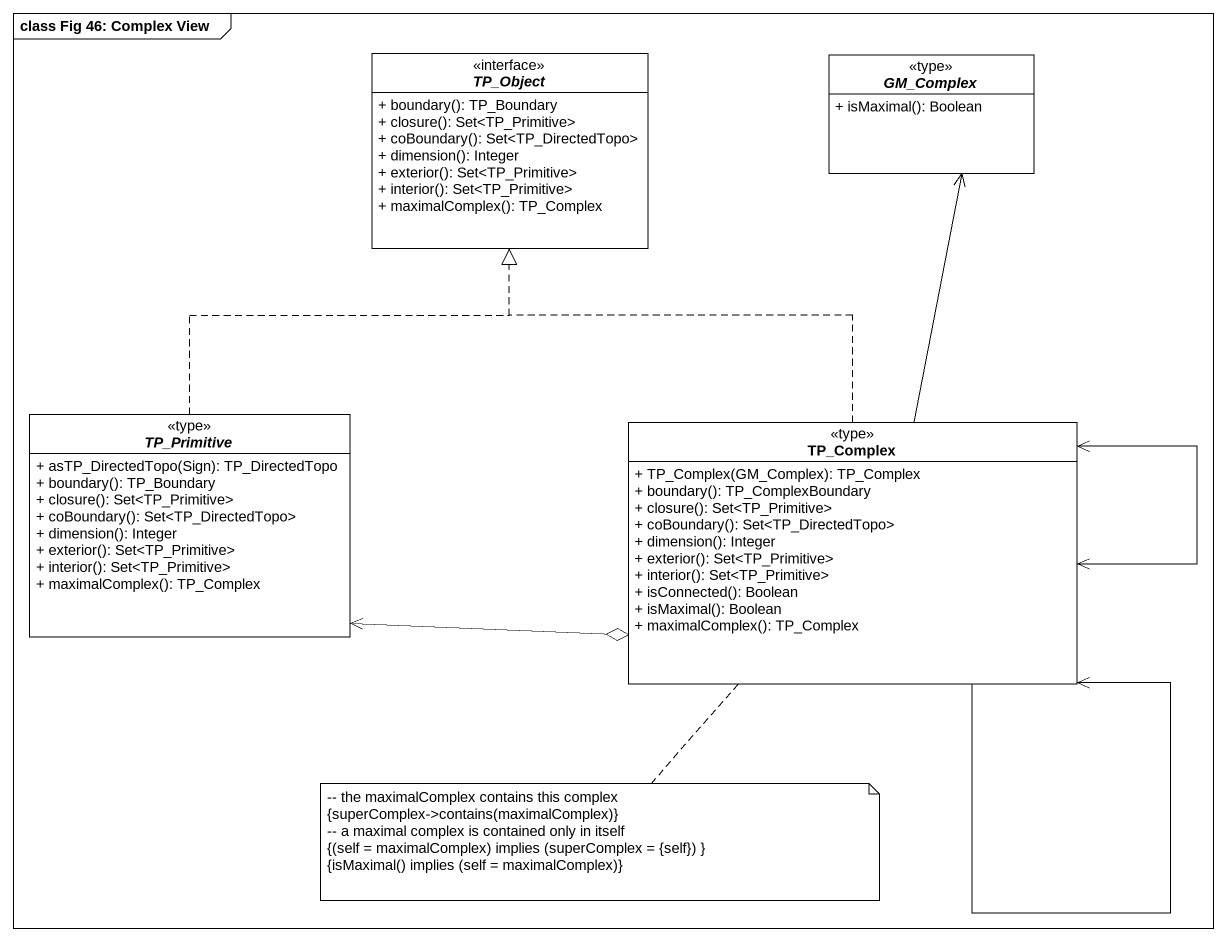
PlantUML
@startuml
mainframe class Fig 46: Complex View
hide circle
hide empty members
skinparam classAttributeIconSize 0
interface TP_Object <<interface>> {
  + boundary(): TP_Boundary
  + closure(): Set<TP_Primitive>
  + coBoundary(): Set<TP_DirectedTopo>
  + dimension(): Integer
  + exterior(): Set<TP_Primitive>
  + interior(): Set<TP_Primitive>
  + maximalComplex(): TP_Complex
}
abstract class GM_Complex <<type>> {
  + isMaximal(): Boolean
}
abstract class TP_Primitive <<type>> {
  + asTP_DirectedTopo(Sign): TP_DirectedTopo
  + boundary(): TP_Boundary
  + closure(): Set<TP_Primitive>
  + coBoundary(): Set<TP_DirectedTopo>
  + dimension(): Integer
  + exterior(): Set<TP_Primitive>
  + interior(): Set<TP_Primitive>
  + maximalComplex(): TP_Complex
}
class TP_Complex <<type>> {
  + TP_Complex(GM_Complex): TP_Complex
  + boundary(): TP_ComplexBoundary
  + closure(): Set<TP_Primitive>
  + coBoundary(): Set<TP_DirectedTopo>
  + dimension(): Integer
  + exterior(): Set<TP_Primitive>
  + interior(): Set<TP_Primitive>
  + isConnected(): Boolean
  + isMaximal(): Boolean
  + maximalComplex(): TP_Complex
}
GM_Complex <-- TP_Complex
TP_Primitive .up.|> TP_Object
TP_Primitive <-right-o TP_Complex
TP_Complex .up.|> TP_Object
TP_Complex --> TP_Complex
TP_Complex <--> TP_Complex
note bottom of TP_Complex
  ~-- the maximalComplex contains this complex
  {superComplex->contains(maximalComplex)}
  ~-- a maximal complex is contained only in itself
  {(self = maximalComplex) implies (superComplex = {self}) }
  {isMaximal() implies (self = maximalComplex)}
end note
@enduml
